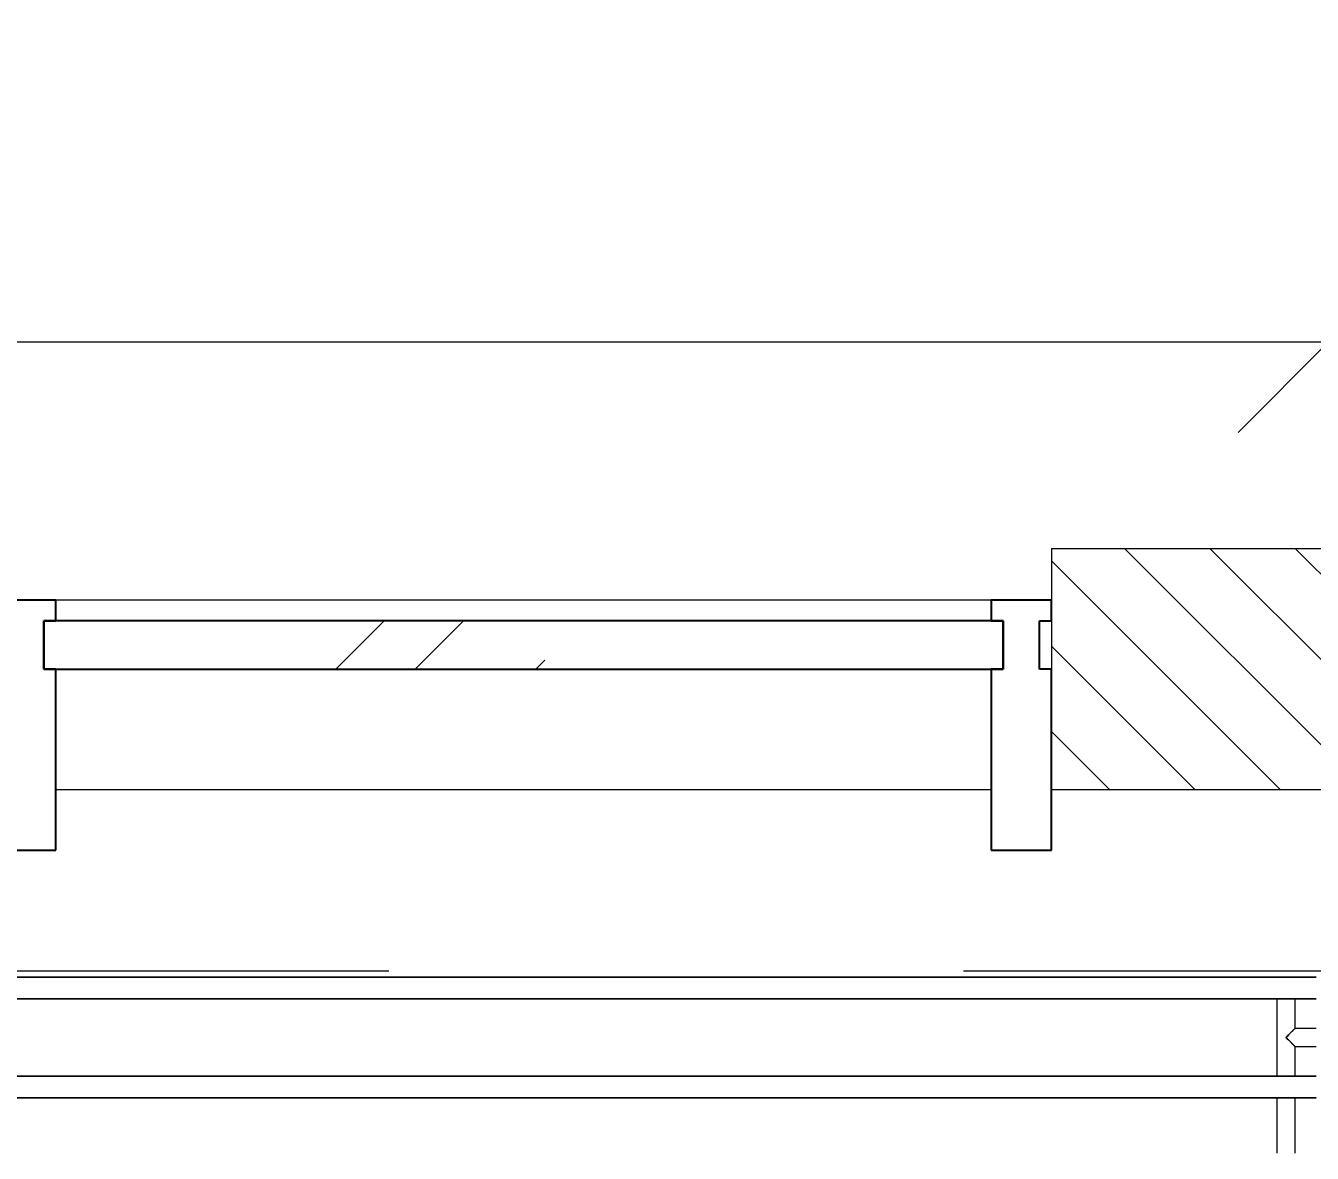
# Model space of a CAD drawing. Header units: millimetres. Extents: x -3724 to 231642, y -8553 to 29017.
# Drawn here: x 12610 to 13676, y 26849 to 27783 of the extents above; entities that cross this region are included whole.
import ezdxf

# ---------------------------------------------------------------- set-up
doc = ezdxf.new("R2010")
doc.units = ezdxf.units.MM
doc.linetypes.add('Осевая', pattern=[3175, 635, -476.25, 1587.5, -476.25])
for name, color, linetype, lineweight in [('A-ANNO-DIMS', 7, 'Continuous', 9), ('A-ANNO-DIMS-100', 7, 'Continuous', 9), ('A-GLAZ-CURT', 7, 'Continuous', 9), ('A-GLAZ-CURT-1', 7, 'Continuous', 25), ('A-GLAZ-CWMG', 7, 'Continuous', 9), ('A-GLAZ-CWMG-1', 7, 'Continuous', 25), ('A-WALL', 7, 'Continuous', 9), ('Оси-2', 7, 'Осевая', 9)]:
    doc.layers.add(name, color=color, linetype=linetype, lineweight=lineweight)
doc.layers.add('A-WALL-1', color=9, linetype='Continuous', lineweight=9, true_color=0x808080)
doc.layers.add('M-EQPM-1', color=7, linetype='Continuous', lineweight=9, true_color=0xb2b2b2)
doc.styles.add('ISOCPEUR_1', font='isocpeur.ttf', dxfattribs={"width": 0.9, "height": 200})
doc.dimstyles.new('ISO-2_0_0_9К_Средний_округл2', dxfattribs={"dimscale": 304.8, "dimtxt": 199.196235, "dimasz": 0.492126, "dimexe": 0.393701, "dimexo": 0, "dimgap": 0, "dimtad": 1, "dimdec": 0, "dimrnd": 10, "dimzin": 0, "dimdsep": 46, "dimtxsty": 'ISOCPEUR_1', "dimblk1": 'OBLIQUE', "dimblk2": 'OBLIQUE', "dimsah": 1, "dimcen": 0.09, "dimdle": 0.393701, "dimazin": 0, "dimtfac": 1, "dimtdec": 4, "dimtix": 1, "dimtmove": 0, "dimatfit": 3, "dimfxl": 1, "dimtvp": 1, "dimtolj": 1, "dimtzin": 0, "dimarcsym": 2})

# ---------------------------------------------------------------- blocks, each defined once
blk = doc.blocks.new('Системная панель - Стекло - 40мм-V14-План расстановки мебели и оборудования 1 этажа в осях 1-12')
at = {"layer": 'A-GLAZ-CURT'}
h = blk.add_hatch(dxfattribs=at)
h.set_pattern_fill('FP_26', color=256, style=0, pattern_type=2)
h.set_pattern_definition([(45, (-13122.76, -27190), (-282.8427, 282.8427), [200, -600]), (45, (-13322.76, -27290), (-282.8427, 282.8427), [600, -200]), (45, (-12922.76, -27390), (-282.8427, 282.8427), [200, -600])])
h.paths.add_polyline_path([(-387.5, -40), (397.5, -40), (397.5, 0), (-397.5, 0), (-397.5, -40)])
at = {"layer": 'A-GLAZ-CURT-1'}
for p, q in [((397.5, 0), (-397.5, 0)), ((-397.5, 0), (-397.5, -40)), ((397.5, -40), (397.5, 0)), ((-397.5, -40), (397.5, -40))]:
    blk.add_line(p, q, dxfattribs=at)
blk = doc.blocks.new('Прямоугольный импост - Импост структурный с накладкой - 160мм-22794257-План расстановки мебели и оборудования 1 этажа в осях 1-12')
at = {"layer": 'A-GLAZ-CWMG'}
for p, q in [((4935, 27307), (4160, 27307)), ((4935, 27150), (4160, 27150))]:
    blk.add_line(p, q, dxfattribs=at)
blk = doc.blocks.new('Прямоугольный импост - Импост структурный с накладкой - 190мм-20153711-План расстановки мебели и оборудования 1 этажа в осях 1-12')
at = {"layer": 'A-GLAZ-CWMG-1'}
for p, q in [((-50, 40), (-50, 190)), ((-50, 190), (0, 190)), ((0, 190), (0, 40)), ((-40, 40), (-50, 40)), ((-40, 0), (-40, 40)), ((-10, 40), (-10, 0)), ((0, 40), (-10, 40)), ((-50, -17), (-50, 0)), ((-50, 0), (-40, 0)), ((-10, 0), (0, 0)), ((0, 0), (0, -17)), ((0, -17), (-50, -17))]:
    blk.add_line(p, q, dxfattribs=at)
blk = doc.blocks.new('Прямоугольный импост - Импост структурный с накладкой - 190мм-20153693-План расстановки мебели и оборудования 1 этажа в осях 1-12')
at = {"layer": 'A-GLAZ-CWMG-1'}
for p, q in [((-25, 40), (-25, 190)), ((-25, 190), (25, 190)), ((25, 190), (25, 40)), ((-15, 40), (-25, 40)), ((-15, 0), (-15, 40)), ((15, 40), (15, 0)), ((25, 40), (15, 40)), ((-25, -17), (-25, 0)), ((-25, 0), (-15, 0)), ((15, 0), (25, 0)), ((25, 0), (25, -17)), ((25, -17), (-25, -17))]:
    blk.add_line(p, q, dxfattribs=at)
blk = doc.blocks.new('radiator_prado_classic_z_tip_30_po exemplyaru - Classic Z Тип 30-500-30677905-План расстановки мебели и оборудования 1 этажа в осях 1-12')
at = {"layer": 'M-EQPM-1'}
for p, q in [((17.5, 210), (17.5, 164)), ((17.5, 210), (17.5, 164)), ((32.5, 164), (32.5, 210)), ((32.5, 164), (32.5, 210)), ((1800, 164), (0, 164)), ((0, 164), (17.5, 164)), ((17.8, 164), (17.5, 164)), ((17.5, 164), (32.5, 164)), ((32.5, 164), (17.5, 164)), ((17.5, 164), (32.5, 164)), ((19.7, 164), (17.8, 164)), ((18.5, 164), (31.5, 164)), ((25, 164), (19.7, 164)), ((26.9, 164), (25, 164)), ((28.7, 164), (26.9, 164)), ((30.3, 164), (28.7, 164)), ((31.5, 164), (30.3, 164)), ((32.5, 164), (31.5, 164)), ((32.5, 164), (1767.5, 164)), ((0, 146), (1800, 146)), ((17.5, 146), (0, 146)), ((17.5, 146), (17.5, 121.5)), ((17.5, 146), (17.5, 121.5)), ((17.5, 146), (25, 146)), ((32.5, 146), (17.5, 146)), ((17.5, 146), (28.7, 146)), ((32.5, 146), (17.5, 146)), ((31.5, 146), (18.5, 146)), ((25, 146), (28.7, 146)), ((28.7, 146), (32.5, 146)), ((28.7, 146), (32.5, 146)), ((32.5, 82), (32.5, 146)), ((32.5, 82), (32.5, 146)), ((1767.5, 146), (32.5, 146)), ((17.5, 121.5), (0, 121.5)), ((17.5, 121.5), (0, 121.5)), ((0, 106.5), (17.5, 106.5)), ((0, 106.5), (17.5, 106.5)), ((17.5, 106.5), (17.5, 82)), ((17.5, 106.5), (17.5, 82)), ((1800, 82), (0, 82)), ((0, 82), (17.5, 82)), ((32.5, 82), (17.5, 82)), ((17.5, 82), (32.5, 82)), ((32.5, 82), (17.5, 82)), ((17.5, 82), (32.5, 82)), ((18.5, 82), (31.5, 82)), ((32.5, 82), (1767.5, 82)), ((1800, 64), (0, 64)), ((0, 64), (1800, 64))]:
    blk.add_line(p, q, dxfattribs=at)
for points, knots in [([(17.8, 121.2), (17.7, 121.3), (17.7, 121.3), (17.5, 121.5), (17.5, 121.5), (17.5, 121.5)], [0.8571429, 0.8571429, 0.8571429, 0.8571429, 0.8928571, 0.9285714, 1, 1, 1, 1]), ([(17.5, 121.5), (17.5, 121.5), (17.5, 121.5), (17.7, 121.3), (17.7, 121.3), (17.8, 121.2)], [0, 0, 0, 0, 0.0714286, 0.1071429, 0.1428571, 0.1428571, 0.1428571, 0.1428571]), ([(17.5, 121.5), (17.5, 121.5), (17.5, 121.5), (17.7, 121.3), (17.7, 121.3), (17.8, 121.2)], [0, 0, 0, 0, 0.0714286, 0.1071429, 0.1428571, 0.1428571, 0.1428571, 0.1428571]), ([(25, 114), (24.5, 114.5), (23.6, 115.4), (22.4, 116.6), (21.6, 117.4), (21.1, 117.9), (20.8, 118.2), (20.5, 118.5), (20.2, 118.8), (19.8, 119.1), (19.6, 119.4), (19.3, 119.7), (19, 120), (18.7, 120.3), (18.5, 120.5), (18.3, 120.7), (18.1, 120.9), (17.9, 121.1), (17.8, 121.2), (17.7, 121.3), (17.5, 121.5), (17.5, 121.5), (17.5, 121.5)], [0, 0, 0, 0, 0.142857, 0.285714, 0.357143, 0.392857, 0.428571, 0.464286, 0.5, 0.535714, 0.571429, 0.607143, 0.642857, 0.678571, 0.714286, 0.75, 0.785714, 0.821429, 0.857143, 0.892857, 0.928571, 1, 1, 1, 1]), ([(17.8, 121.2), (17.8, 121.2), (17.9, 121.1), (18.1, 120.9), (18.3, 120.7), (18.5, 120.5), (18.7, 120.3), (19, 120), (19.3, 119.7), (19.6, 119.4), (19.8, 119.1), (20.3, 118.7), (20.7, 118.3), (21.1, 117.9), (21.6, 117.4), (22.4, 116.6), (23.1, 115.9), (23.6, 115.4)], [0.1428571, 0.1428571, 0.1428571, 0.1428571, 0.1785714, 0.2142857, 0.25, 0.2857143, 0.3214286, 0.3571429, 0.3928571, 0.4285714, 0.4642857, 0.5, 0.5714286, 0.6071429, 0.6428571, 0.7142857, 0.8571429, 0.8571429, 0.8571429, 0.8571429]), ([(19.6, 119.4), (19.7, 119.3), (19.9, 119.2), (20.3, 118.7), (20.6, 118.4), (20.8, 118.2)], [0.4285714, 0.4285714, 0.4285714, 0.4285714, 0.4642857, 0.5, 0.5714286, 0.5714286, 0.5714286, 0.5714286]), ([(22.1, 116.9), (21.9, 117.1), (21.6, 117.4), (21.1, 117.9), (20.9, 118.1), (20.8, 118.2)], [0.2857143, 0.2857143, 0.2857143, 0.2857143, 0.3571429, 0.3928571, 0.4285714, 0.4285714, 0.4285714, 0.4285714]), ([(20.8, 118.2), (20.9, 118.1), (21.1, 117.9), (21.6, 117.4), (21.9, 117.1), (22.1, 116.9)], [0.5714286, 0.5714286, 0.5714286, 0.5714286, 0.6071429, 0.6428571, 0.7142857, 0.7142857, 0.7142857, 0.7142857]), ([(17.5, 106.5), (17.5, 106.5), (17.5, 106.5), (17.7, 106.7), (17.8, 106.8), (17.9, 106.9), (18.1, 107.1), (18.3, 107.3), (18.5, 107.5), (18.7, 107.7), (19, 108), (19.3, 108.3), (19.6, 108.6), (19.8, 108.9), (20.3, 109.3), (20.7, 109.7), (21.1, 110.1), (21.6, 110.6), (22.4, 111.4), (23.6, 112.6), (24.5, 113.5), (25, 114)], [0, 0, 0, 0, 0.071429, 0.107143, 0.142857, 0.178571, 0.214286, 0.25, 0.285714, 0.321429, 0.357143, 0.392857, 0.428571, 0.464286, 0.5, 0.571429, 0.607143, 0.642857, 0.714286, 0.857143, 1, 1, 1, 1]), ([(17.5, 106.5), (17.5, 106.5), (17.5, 106.5), (17.7, 106.7), (17.7, 106.7), (17.8, 106.8)], [0, 0, 0, 0, 0.0714286, 0.1071429, 0.1428571, 0.1428571, 0.1428571, 0.1428571]), ([(17.8, 106.8), (17.7, 106.7), (17.7, 106.7), (17.5, 106.5), (17.5, 106.5), (17.5, 106.5)], [0.8571429, 0.8571429, 0.8571429, 0.8571429, 0.8928571, 0.9285714, 1, 1, 1, 1]), ([(17.8, 106.8), (17.7, 106.7), (17.7, 106.7), (17.5, 106.5), (17.5, 106.5), (17.5, 106.5)], [0.8571429, 0.8571429, 0.8571429, 0.8571429, 0.8928571, 0.9285714, 1, 1, 1, 1]), ([(22.1, 111.1), (21.9, 110.9), (21.6, 110.6), (21.1, 110.1), (20.8, 109.8), (20.5, 109.5), (20.2, 109.2), (19.8, 108.9), (19.6, 108.6), (19.3, 108.3), (19, 108), (18.7, 107.7), (18.5, 107.5), (18.3, 107.3), (18.1, 107.1), (17.9, 106.9), (17.8, 106.8), (17.8, 106.8)], [0.2857143, 0.2857143, 0.2857143, 0.2857143, 0.3571429, 0.3928571, 0.4285714, 0.4642857, 0.5, 0.5357143, 0.5714286, 0.6071429, 0.6428571, 0.6785714, 0.7142857, 0.75, 0.7857143, 0.8214286, 0.8571429, 0.8571429, 0.8571429, 0.8571429]), ([(17.8, 106.8), (17.8, 106.8), (17.9, 106.9), (18.1, 107.1), (18.3, 107.3), (18.5, 107.5), (18.7, 107.7), (19, 108), (19.3, 108.3), (19.6, 108.6), (19.9, 108.8), (20.3, 109.3), (20.6, 109.6), (20.8, 109.8)], [0.1428571, 0.1428571, 0.1428571, 0.1428571, 0.1785714, 0.2142857, 0.25, 0.2857143, 0.3214286, 0.3571429, 0.3928571, 0.4285714, 0.4642857, 0.5, 0.5714286, 0.5714286, 0.5714286, 0.5714286]), ([(20.8, 109.8), (20.9, 109.9), (21.1, 110.1), (21.6, 110.6), (21.9, 110.9), (22.1, 111.1)], [0.5714286, 0.5714286, 0.5714286, 0.5714286, 0.6071429, 0.6428571, 0.7142857, 0.7142857, 0.7142857, 0.7142857]), ([(22.1, 111.1), (21.9, 110.9), (21.6, 110.6), (21.1, 110.1), (20.9, 109.9), (20.8, 109.8)], [0.2857143, 0.2857143, 0.2857143, 0.2857143, 0.3571429, 0.3928571, 0.4285714, 0.4285714, 0.4285714, 0.4285714])]:
    blk.add_open_spline(points, degree=3, knots=knots, dxfattribs=at)
for points in [[(20.8, 118.2), (20.7, 118.3), (20.5, 118.5), (20.2, 118.8), (19.9, 119.2), (19.6, 119.4), (19.3, 119.7), (19, 120), (18.7, 120.3), (18.5, 120.5), (18.3, 120.7), (18.1, 120.9), (17.9, 121.1), (17.8, 121.2), (17.8, 121.2)], [(17.8, 121.2), (17.8, 121.2), (17.9, 121.1), (18.1, 120.9), (18.3, 120.7), (18.5, 120.5), (18.7, 120.3), (19, 120), (19.3, 119.7), (19.5, 119.5), (19.6, 119.4)], [(20.8, 109.8), (20.7, 109.7), (20.5, 109.5), (20.2, 109.2), (19.9, 108.8), (19.6, 108.6), (19.3, 108.3), (19, 108), (18.7, 107.7), (18.5, 107.5), (18.3, 107.3), (18.1, 107.1), (17.9, 106.9), (17.8, 106.8), (17.8, 106.8)], [(23.6, 115.4), (23.1, 115.9), (22.6, 116.4), (22.1, 116.9)], [(22.1, 116.9), (22.6, 116.4), (23.1, 115.9), (23.6, 115.4)], [(25, 114), (24.5, 113.5), (23.6, 112.6), (22.6, 111.6), (22.1, 111.1)], [(22.1, 111.1), (22.6, 111.6), (23.1, 112.1), (23.6, 112.6)], [(23.6, 112.6), (23.1, 112.1), (22.6, 111.6), (22.1, 111.1)], [(25, 114), (24.5, 114.5), (24, 115), (23.6, 115.4)], [(23.6, 115.4), (24, 115), (24.5, 114.5), (25, 114)], [(23.6, 115.4), (24, 115), (24.5, 114.5), (25, 114)], [(23.6, 112.6), (24, 113), (24.5, 113.5), (25, 114)], [(25, 114), (24.5, 113.5), (24, 113), (23.6, 112.6)]]:
    blk.add_open_spline(points, degree=3, dxfattribs=at)
blk = doc.blocks.new('DIMBLOCK109-План расстановки мебели и оборудования 1 этажа в осях 1-12')
at = {"layer": 'A-ANNO-DIMS-100'}
for p, q in [((9731, 27182), (9731, 27641.1)), ((13690, 27100), (13690, 27641.1)), ((9611, 27521.1), (13810, 27521.1)), ((9731, 27521.1), (9731, 27182)), ((13690, 27521.1), (13690, 27100))]:
    blk.add_line(p, q, dxfattribs=at)
at = {"layer": 'A-ANNO-DIMS-100', "lineweight": 20}
for p, q in [((9731, 27521.1), (9806, 27596.1)), ((13690, 27521.1), (13765, 27596.1)), ((9731, 27521.1), (9656, 27446.1)), ((13690, 27521.1), (13615, 27446.1))]:
    blk.add_line(p, q, dxfattribs=at)
at = {"layer": 'A-ANNO-DIMS-100', "color": 0, "insert": (11457.7, 27782.4), "char_height": 200, "width": 606.782, "attachment_point": 1, "line_spacing_factor": 1.149209, "style": 'ISOCPEUR_1'}
blk.add_mtext('3960', dxfattribs=at)
blk = doc.blocks.new('_Oblique')
at = {"color": 0, "linetype": 'ByBlock', "lineweight": -2}
blk.add_line((-0.5, -0.5), (0.5, 0.5), dxfattribs=at)

msp = doc.modelspace()

# ---------------------------------------------------------------- hatches: boundary and pattern name
at = {"layer": 'A-WALL'}
h = msp.add_hatch(dxfattribs=at)
h.set_pattern_fill('FP_29', color=256, style=0, pattern_type=2)
h.set_pattern_definition([(135, (0, 0), (-35.35534, -35.35534), [])])
h.paths.add_polyline_path([(13690, 27150), (13710, 27150), (13710, 27350), (13460.3, 27350), (13460.3, 27150), (13689, 27150)])
h.paths.add_polyline_path([(4110, 27150), (4110, 27350), (4060, 27350), (4060, 27150)])

# ---------------------------------------------------------------- linework, layer by layer
at = {"layer": 'A-WALL-1'}
for p, q in [((13460.3, 27350), (13710, 27350)), ((13460.3, 27350), (13460.3, 27150)), ((13710, 27150), (13460.3, 27150))]:
    msp.add_line(p, q, dxfattribs=at)
at = {"layer": 'Оси-2'}
msp.add_line((-423.7, 27000), (31290.5, 27000), dxfattribs=at)

# ---------------------------------------------------------------- block references
at = {"layer": 'A-GLAZ-CURT'}
msp.add_blockref('Системная панель - Стекло - 40мм-V14-План расстановки мебели и оборудования 1 этажа в осях 1-12', (13022.8, 27290), dxfattribs=at)
at = {"layer": 'A-GLAZ-CWMG', "extrusion": (0, 0, -1), "rotation": 180}
for name, p in [('Прямоугольный импост - Импост структурный с накладкой - 190мм-20153693-План расстановки мебели и оборудования 1 этажа в осях 1-12', (-12610.3, 27290)), ('Прямоугольный импост - Импост структурный с накладкой - 190мм-20153711-План расстановки мебели и оборудования 1 этажа в осях 1-12', (-13460.3, 27290))]:
    msp.add_blockref(name, p, dxfattribs=at)
at = {"layer": 'A-GLAZ-CWMG'}
msp.add_blockref('Прямоугольный импост - Импост структурный с накладкой - 160мм-22794257-План расстановки мебели и оборудования 1 этажа в осях 1-12', (8475.3, 0), dxfattribs=at)
at = {"layer": 'M-EQPM-1', "rotation": 180}
msp.add_blockref('radiator_prado_classic_z_tip_30_po exemplyaru - Classic Z Тип 30-500-30677905-План расстановки мебели и оборудования 1 этажа в осях 1-12', (13679.7, 27058.8), dxfattribs=at)

# ---------------------------------------------------------------- dimensions: what is measured, and where the dimension line sits
at = {"layer": 'A-ANNO-DIMS'}
dim = msp.add_linear_dim(base=(13690, 27521.1), p1=(9731, 27182), p2=(13690, 27100), dimstyle='ISO-2_0_0_9К_Средний_округл2', override={"dimpost": '<>', "dimfxl": 3959.849088}, dxfattribs=at)
dim.commit()
dim.dimension.update_dxf_attribs({"geometry": 'DIMBLOCK109-План расстановки мебели и оборудования 1 этажа в осях 1-12', "text_midpoint": (11710.5, 27621.1)})

doc.saveas('drawing.dxf')
